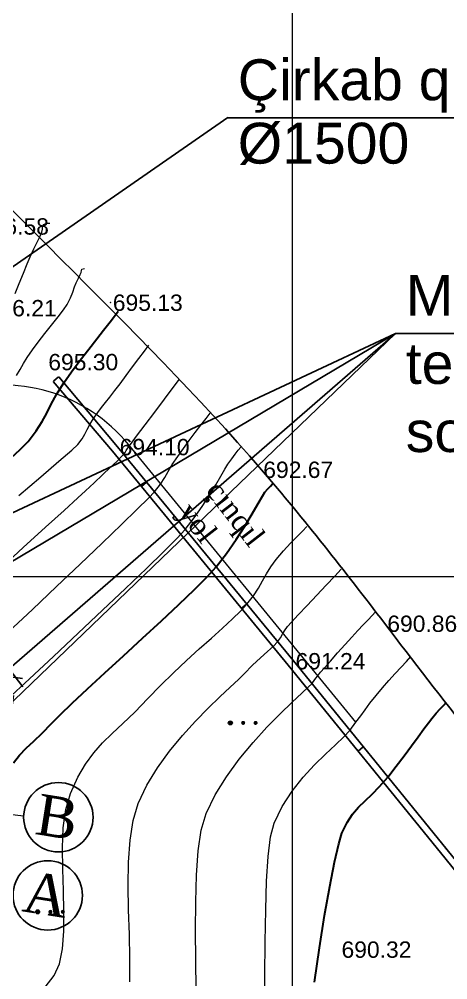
# Model space of a CAD drawing. Header units: feet. Extents: x 3381 to 684025, y 675186 to 4375940.
# Drawn here: x 682222.2 to 682248.4, y 4375689.7 to 4375748.4 of the extents above; entities that cross this region are included whole.
import ezdxf

# ---------------------------------------------------------------- set-up
doc = ezdxf.new("R2010")
doc.units = ezdxf.units.FT
doc.header["$MEASUREMENT"] = 0
doc.header["$PDMODE"] = 34
doc.header["$PDSIZE"] = 0.01
doc.linetypes.add('ACAD_ISO03W100', pattern=[30, 12, -18])
doc.linetypes.add('DUZ', pattern=[0])
doc.layers.get('0').update_dxf_attribs({"linetype": 'CONTINUOUS'})
doc.layers.get('Defpoints').update_dxf_attribs({"linetype": 'CONTINUOUS'})
for name, color, linetype in [('0_Point_Height', 2, 'CONTINUOUS'), ('0_Point_Point', 7, 'CONTINUOUS'), ('col bitkisi', 7, 'CONTINUOUS'), ('Layer8', 7, 'CONTINUOUS'), ('Yazilar', 7, 'CONTINUOUS')]:
    doc.layers.add(name, color=color, linetype=linetype)
for name, color, linetype, lineweight in [('ANA HORIZONTAL', 24, 'CONTINUOUS', 30), ('HORIZANTAL', 24, 'CONTINUOUS', 13), ('km setka', 170, 'CONTINUOUS', 15)]:
    doc.layers.add(name, color=color, linetype=linetype, lineweight=lineweight)
doc.styles.get("Standard").update_dxf_attribs({"font": 'arial.ttf', "height": 2})
doc.styles.add('style5', font='arialazlat.ttf', dxfattribs={"height": 400})
doc.dimstyles.new('ISO-25', dxfattribs={"dimtxt": 2, "dimasz": 1, "dimexe": 1.25, "dimexo": 0.625, "dimtad": 1, "dimtxsty": 'Standard', "dimblk": 'OBLIQUE', "dimcen": 2.5, "dimadec": 0, "dimazin": 0, "dimtfac": 1, "dimtmove": 0, "dimatfit": 3, "dimldrblk": 'OBLIQUE', "dimfxl": 1, "dimarcsym": 0})

# ---------------------------------------------------------------- blocks, each defined once
blk = doc.blocks.new('_Oblique')
at = {"color": 0, "linetype": 'ByBlock', "lineweight": -2}
blk.add_line((-0.5, -0.5), (0.5, 0.5), dxfattribs=at)
blk = doc.blocks.new('*D36')
at = {"color": 0, "linetype": 'ACAD_ISO03W100', "lineweight": -2, "ltscale": 0.1, "transparency": 16777216}
for p, q in [((682206.392, 4375710.243), (682223.276, 4375707.973)), ((682221.331, 4375702.887), (682222.037, 4375708.14)), ((682205.686, 4375704.99), (682222.57, 4375702.72))]:
    blk.add_line(p, q, dxfattribs=at)
at = {"layer": 'Defpoints', "color": 0, "linetype": 'ACAD_ISO03W100', "lineweight": 18, "ltscale": 0.1, "transparency": 16777216}
for p in [(682205.772, 4375710.326, 931.185), (682222.037, 4375708.14), (682205.066, 4375705.074, 931.185)]:
    blk.add_point(p, dxfattribs=at)
at = {"color": 0, "linetype": 'ACAD_ISO03W100', "lineweight": -2, "ltscale": 0.1, "transparency": 16777216}
for p, rotation in [((682222.037, 4375708.14), 82.34300490597937), ((682221.331, 4375702.887), 262.3430049059794)]:
    blk.add_blockref('_Oblique', p, dxfattribs=dict(at, rotation=rotation))
at = {"color": 0, "linetype": 'ACAD_ISO03W100', "lineweight": 18, "ltscale": 0.1, "transparency": 16777216, "insert": (682219.874, 4375705.757), "char_height": 2, "attachment_point": 5, "rotation": 82.343}
blk.add_mtext('5,3', dxfattribs=at)

msp = doc.modelspace()

# ---------------------------------------------------------------- hatches: boundary and pattern name
at = {"layer": 'col bitkisi', "ltscale": 1.5}
h = msp.add_hatch(color=256, dxfattribs=at)
edge = h.paths.add_edge_path()
edge.add_arc((682235.14581, 4375705.3722), 0.125, 0, 360)
h = msp.add_hatch(color=256, dxfattribs=at)
edge = h.paths.add_edge_path()
edge.add_arc((682235.92813, 4375705.3722), 0.125, 0, 360)
h = msp.add_hatch(color=256, dxfattribs=at)
edge = h.paths.add_edge_path()
edge.add_arc((682236.68686, 4375705.3722), 0.125, 0, 360)
h = msp.add_hatch(color=256, dxfattribs=at)
edge = h.paths.add_edge_path()
edge.add_arc((682223.36383, 4375693.81513), 0.125, 0, 360)
h = msp.add_hatch(color=256, dxfattribs=at)
edge = h.paths.add_edge_path()
edge.add_arc((682224.14614, 4375693.81513), 0.125, 0, 360)
h = msp.add_hatch(color=256, dxfattribs=at)
edge = h.paths.add_edge_path()
edge.add_arc((682224.90488, 4375693.81513), 0.125, 0, 360)

# ---------------------------------------------------------------- linework, layer by layer
at = {"color": 6}
for p, q in [((682188.1588, 4375709.90391, 931.18466), (682234.9818, 4375742.39435)), ((682234.96574, 4375742.38375, 0.30634), (682258.12394, 4375742.38375, 0.30634))]:
    msp.add_line(p, q, dxfattribs=at)
for p, q in [((682176.52055, 4375669.50957, -1102.20019), (682245.236, 4375729.19944)), ((682182.44603, 4375668.75292), (682245.236, 4375729.19944)), ((682185.38175, 4375693.60312, 243.17116), (682245.236, 4375729.19944)), ((682186.30219, 4375701.55167, 243.17116), (682245.236, 4375729.19944)), ((682245.236, 4375729.19944), (682290.55955, 4375729.19944))]:
    msp.add_line(p, q)
at = {"linetype": 'Continuous'}
for p, q in [((682224.64544, 4375726.54241), (682224.34083, 4375726.28313)), ((682230.01142, 4375720.09998), (682229.70678, 4375719.84067)), ((682236.13726, 4375712.64006), (682235.83262, 4375712.38075)), ((682243.26476, 4375703.90567), (682242.96008, 4375703.64633))]:
    msp.add_line(p, q, dxfattribs=at)
at = {"color": 7, "linetype": 'ACAD_ISO03W100', "lineweight": 18, "ltscale": 0.1}
msp.add_line((682196.62825, 4375706.21771), (682222.56654, 4375702.70068), dxfattribs=at)
at = {"color": 7, "lineweight": 18}
msp.add_line((682196.15685, 4375702.74199), (682222.51156, 4375699.69011), dxfattribs=at)
at = {"linetype": 'Continuous', "elevation": 687.196}
for points in [[(682272.0203, 4375668.33897), (682248.30743, 4375697.70022), (682238.99643, 4375709.15822), (682228.24243, 4375722.25422), (682224.65198, 4375726.54797)], [(682271.69897, 4375668.10021), (682247.99662, 4375697.44843), (682238.68665, 4375708.90517), (682227.93462, 4375721.99876), (682224.31007, 4375726.25694)]]:
    msp.add_lwpolyline(points, dxfattribs=at)
at = {"color": 7, "lineweight": 18, "elevation": 690.5}
msp.add_lwpolyline([(682242.82367, 4375705.4074), (682228.94507, 4375722.37483, 0.31024639), (682218.07683, 4375725.54175), (682197.8026, 4375718.86537, 0.28729372), (682192.37618, 4375712.33271), (682192.34906, 4375712.13098)], format="xyb", dxfattribs=at)
at = {"color": 7, "linetype": 'DUZ', "lineweight": 25}
for centre in [(682224.63112, 4375699.60175), (682223.9827, 4375694.82206, 243.17116)]:
    msp.add_circle(centre, 2.12139, dxfattribs=at)
at = {"linetype": 'Continuous'}
msp.add_open_spline([(682139.47963, 4375868.22821), (682141.3006, 4375864.75779), (682147.60661, 4375852.73973), (682157.50344, 4375834.7584), (682171.49822, 4375815.49396), (682182.26949, 4375795.29608), (682193.23269, 4375777.41052), (682202.36035, 4375760.00732), (682215.7753, 4375741.48611), (682232.37485, 4375727.19698), (682243.90986, 4375712.36038), (682251.84002, 4375701.87762), (682263.15807, 4375689.959), (682271.40714, 4375679.26706), (682275.85095, 4375673.50726)], degree=3, knots=[0, 0, 0, 0, 11.75951037, 40.72320969, 61.46233043, 83.05497871, 109.29071666, 124.3927439, 141.9627176, 177.53300774, 189.55882144, 198.27648785, 216.95544768, 238.76886618, 238.76886618, 238.76886618, 238.76886618], dxfattribs=at)
at = {"layer": '0_Point_Point'}
for p in [(682227.82543, 4375731.08822, 695.126), (682228.24243, 4375722.25422, 694.101), (682237.02143, 4375720.86722, 692.669), (682244.60343, 4375711.45022, 690.862), (682238.99643, 4375709.15822, 691.244), (682248.30743, 4375697.70022, 689.236)]:
    msp.add_point(p, dxfattribs=at)
at = {"layer": 'ANA HORIZONTAL', "color": 16, "lineweight": 30}
for points, elevation in [([(682221.50493, 4375721.35067), (682222.26986, 4375722.06526), (682222.77839, 4375722.59343), (682223.28245, 4375723.23488), (682223.64302, 4375723.79748), (682223.92566, 4375724.32654), (682224.19594, 4375724.86735), (682224.51942, 4375725.46521), (682224.96164, 4375726.16544), (682225.44292, 4375726.84762), (682225.96458, 4375727.553), (682226.48943, 4375728.24084), (682226.98027, 4375728.87043), (682227.3999, 4375729.40102), (682227.7111, 4375729.79188), (682227.87669, 4375730.00229), (682228.04828, 4375730.23077), (682228.18825, 4375730.41827), (682228.29702, 4375730.56407)], 695), ([(682240.29673, 4375689.51762), (682240.59497, 4375691.61316), (682240.90932, 4375693.59043), (682241.22166, 4375695.36487), (682241.51391, 4375696.8519), (682241.76797, 4375697.96694), (682241.96575, 4375698.62543), (682242.28037, 4375699.28294), (682242.61853, 4375699.79729), (682242.98315, 4375700.221), (682243.37716, 4375700.60657), (682243.80349, 4375701.00654), (682244.26506, 4375701.47343), (682244.7648, 4375702.05974), (682245.27632, 4375702.72162), (682245.76399, 4375703.36684), (682246.21689, 4375703.97543), (682246.62409, 4375704.52739), (682246.97467, 4375705.00273), (682247.25771, 4375705.38147), (682247.46228, 4375705.64362), (682247.73309, 4375705.96287), (682247.97587, 4375706.23329), (682248.18509, 4375706.45911), (682248.35517, 4375706.64454)], 690)]:
    msp.add_lwpolyline(points, dxfattribs=dict(at, elevation=elevation))
at = {"layer": 'ANA HORIZONTAL', "color": 32, "lineweight": 30, "elevation": 692.5}
msp.add_lwpolyline([(682221.89082, 4375702.92826), (682222.26331, 4375703.39819), (682222.6718, 4375703.82326), (682223.1262, 4375704.2537), (682223.63642, 4375704.73972), (682224.21236, 4375705.33157), (682224.7338, 4375705.86103), (682225.48539, 4375706.58045), (682226.41659, 4375707.44932), (682227.47688, 4375708.42709), (682228.61573, 4375709.47322), (682229.78259, 4375710.54717), (682230.92695, 4375711.60841), (682231.99828, 4375712.61641), (682232.94604, 4375713.53061), (682233.7197, 4375714.31049), (682234.26873, 4375714.91551), (682234.90898, 4375715.73755), (682235.50094, 4375716.58611), (682236.03087, 4375717.41126), (682236.48505, 4375718.16303), (682236.84973, 4375718.79147), (682237.11118, 4375719.24664), (682237.25566, 4375719.47858), (682237.43978, 4375719.69272), (682237.60278, 4375719.85846), (682237.73054, 4375719.9865)], dxfattribs=at)
at = {"layer": 'col bitkisi', "lineweight": 13, "ltscale": 1.5}
for centre in [(682235.14581, 4375705.3722), (682223.36383, 4375693.81513)]:
    msp.add_circle(centre, 0.125, dxfattribs=at)
at = {"layer": 'HORIZANTAL', "color": 32, "linetype": 'Continuous', "lineweight": 13}
for points, elevation in [([(682221.99467, 4375731.64268), (682222.24265, 4375732.25194), (682222.49639, 4375732.8838), (682222.72856, 4375733.45658), (682222.91181, 4375733.88863), (682223.13912, 4375734.37447), (682223.35265, 4375734.80673), (682223.52335, 4375735.15253), (682223.62214, 4375735.379), (682223.65806, 4375735.57549), (682223.67008, 4375735.74158), (682223.72717, 4375735.8656), (682223.92431, 4375735.9312), (682224.10786, 4375735.93385)], 696), ([(682222.07329, 4375726.61062), (682222.29605, 4375726.9954), (682222.50096, 4375727.34587), (682222.73474, 4375727.7231), (682223.04405, 4375728.18816), (682223.38974, 4375728.66306), (682223.79462, 4375729.18157), (682224.21699, 4375729.70776), (682224.61519, 4375730.20566), (682224.94752, 4375730.63935), (682225.1723, 4375730.97286), (682225.37287, 4375731.3669), (682225.51735, 4375731.72596), (682225.62693, 4375732.03689), (682225.7228, 4375732.28657), (682225.85423, 4375732.56649), (682225.96781, 4375732.79731), (682226.02677, 4375732.92432), (682226.04833, 4375733.04186), (682226.07171, 4375733.13255), (682226.15461, 4375733.15384), (682226.23461, 4375733.16175)], 695.5), ([(682222.206, 4375719.27248), (682223.56089, 4375720.42295), (682224.67024, 4375721.37474), (682225.4503, 4375722.05848), (682225.81735, 4375722.40478), (682226.07723, 4375722.74156), (682226.25379, 4375723.03375), (682226.3973, 4375723.31608), (682226.55806, 4375723.62329), (682226.78633, 4375723.99013), (682227.04443, 4375724.35571), (682227.27783, 4375724.66511), (682227.51156, 4375724.96202), (682227.77064, 4375725.29009), (682228.0801, 4375725.69302), (682228.40109, 4375726.12), (682228.77256, 4375726.61591), (682229.16477, 4375727.14052), (682229.54798, 4375727.65358), (682229.89244, 4375728.11486), (682230.16841, 4375728.4841)], 694.5), ([(682220.98749, 4375714.73703), (682222.48832, 4375716.09962), (682223.84497, 4375717.33408), (682224.98209, 4375718.37098), (682225.82436, 4375719.14089), (682226.29643, 4375719.57437), (682226.82388, 4375720.06459), (682227.33766, 4375720.54669), (682227.80611, 4375720.99053), (682228.19753, 4375721.366), (682228.48025, 4375721.64295), (682228.6226, 4375721.79126), (682228.71463, 4375721.91641), (682228.77765, 4375722.0241), (682228.86162, 4375722.1564), (682229.03562, 4375722.39216), (682229.41686, 4375722.90293), (682229.93699, 4375723.59792), (682230.52768, 4375724.38633), (682231.1206, 4375725.17737), (682231.64742, 4375725.88023), (682232.03979, 4375726.40412)], 694), ([(682221.58364, 4375710.93217), (682223.04282, 4375712.31119), (682224.52214, 4375713.71268), (682225.96239, 4375715.08137), (682227.30433, 4375716.36203), (682228.48876, 4375717.49941), (682229.45643, 4375718.43825), (682230.14813, 4375719.12331), (682230.50465, 4375719.49934), (682230.8706, 4375719.97264), (682231.13157, 4375720.3725), (682231.3518, 4375720.75297), (682231.5955, 4375721.16815), (682231.92691, 4375721.67211), (682232.27286, 4375722.15544), (682232.63729, 4375722.64838), (682233.00177, 4375723.13133), (682233.34787, 4375723.58468), (682233.65716, 4375723.98882), (682233.91118, 4375724.32414)], 693.5), ([(682221.50328, 4375706.80393), (682222.86279, 4375708.07373), (682224.32674, 4375709.44258), (682225.83429, 4375710.85584), (682227.32456, 4375712.25884), (682228.7367, 4375713.59695), (682230.00984, 4375714.81552), (682231.08313, 4375715.85988), (682231.8957, 4375716.6754), (682232.38669, 4375717.20743), (682232.93625, 4375717.9104), (682233.43178, 4375718.61773), (682233.87024, 4375719.29993), (682234.24856, 4375719.92752), (682234.5637, 4375720.47102), (682234.8126, 4375720.90095), (682234.9922, 4375721.18782), (682235.23272, 4375721.52221), (682235.44754, 4375721.80789), (682235.63228, 4375722.04762), (682235.78257, 4375722.24417)], 693), ([(682223.81612, 4375689.20401), (682224.36911, 4375689.91075), (682224.70244, 4375690.62808), (682224.89139, 4375691.55265), (682224.97063, 4375692.63976), (682224.9748, 4375693.84474), (682224.93857, 4375695.1229), (682224.8966, 4375696.42955), (682224.88355, 4375697.72002), (682224.93407, 4375698.94961), (682225.08283, 4375700.07364), (682225.36449, 4375701.04742), (682225.81959, 4375702.04281), (682226.29274, 4375702.85498), (682226.79443, 4375703.53704), (682227.33513, 4375704.14211), (682227.92533, 4375704.72331), (682228.57551, 4375705.33377), (682229.29615, 4375706.0266), (682230.09774, 4375706.85492), (682230.86867, 4375707.6579), (682231.6642, 4375708.43745), (682232.46325, 4375709.18627), (682233.24474, 4375709.89703), (682233.98758, 4375710.5624), (682234.67068, 4375711.17507), (682235.27298, 4375711.7277), (682235.77337, 4375712.21299), (682236.15078, 4375712.6236), (682236.55349, 4375713.14683), (682236.86163, 4375713.61731), (682237.11521, 4375714.05495), (682237.35423, 4375714.4797), (682237.61871, 4375714.91145), (682237.94864, 4375715.37016), (682238.39285, 4375715.90414), (682238.81502, 4375716.36305), (682239.20307, 4375716.75602), (682239.54492, 4375717.09222), (682239.82849, 4375717.3808)], 692), ([(682229.00991, 4375689.5413), (682229.00718, 4375690.95999), (682228.97053, 4375692.43848), (682228.92635, 4375693.93886), (682228.90097, 4375695.4232), (682228.92077, 4375696.8536), (682229.0121, 4375698.19213), (682229.20132, 4375699.40088), (682229.5148, 4375700.44192), (682230.04654, 4375701.55739), (682230.69613, 4375702.62974), (682231.42897, 4375703.64832), (682232.21046, 4375704.60249), (682233.00599, 4375705.48159), (682233.78096, 4375706.27498), (682234.50076, 4375706.97199), (682235.13079, 4375707.56197), (682235.63644, 4375708.03428), (682235.98312, 4375708.37827), (682236.49339, 4375708.89889), (682236.98237, 4375709.35521), (682237.42119, 4375709.74656), (682237.78096, 4375710.07228), (682238.03282, 4375710.33169), (682238.21762, 4375710.58155), (682238.34101, 4375710.79296), (682238.46251, 4375711.00624), (682238.64162, 4375711.26174), (682238.88093, 4375711.53719), (682239.29808, 4375711.99095), (682239.83236, 4375712.56132), (682240.42305, 4375713.18661), (682241.00944, 4375713.80513), (682241.53081, 4375714.35519), (682241.92644, 4375714.7751)], 691.5), ([(682233.05274, 4375689.03597), (682233.03777, 4375690.86191), (682233.0218, 4375692.67475), (682233.02591, 4375694.42575), (682233.0712, 4375696.06616), (682233.17877, 4375697.54724), (682233.36971, 4375698.82024), (682233.66512, 4375699.83643), (682234.21304, 4375700.96786), (682234.90429, 4375702.08179), (682235.69332, 4375703.15657), (682236.53458, 4375704.17055), (682237.3825, 4375705.1021), (682238.19155, 4375705.92958), (682238.91615, 4375706.63134), (682239.51078, 4375707.18574), (682239.92986, 4375707.57115), (682240.12784, 4375707.76592), (682240.31707, 4375708.01774), (682240.46329, 4375708.22081), (682240.65693, 4375708.46886), (682240.89086, 4375708.74205), (682241.25738, 4375709.15725), (682241.69902, 4375709.6512), (682242.15833, 4375710.16062), (682242.57786, 4375710.62222), (682242.94098, 4375711.01679), (682243.26851, 4375711.36787), (682243.55912, 4375711.67639), (682243.81152, 4375711.94326), (682244.02439, 4375712.1694)], 691), ([(682237.23368, 4375687.75487), (682237.2587, 4375689.90611), (682237.27916, 4375691.98788), (682237.30942, 4375693.93949), (682237.36382, 4375695.70028), (682237.45672, 4375697.20956), (682237.60248, 4375698.40667), (682237.81543, 4375699.23093), (682238.32105, 4375700.26412), (682238.93056, 4375701.20281), (682239.60248, 4375702.04811), (682240.29532, 4375702.80114), (682240.96761, 4375703.46301), (682241.57786, 4375704.03484), (682242.08459, 4375704.51774), (682242.44632, 4375704.91283), (682242.82367, 4375705.4074), (682243.11414, 4375705.80727), (682243.37725, 4375706.1742), (682243.67256, 4375706.56994), (682244.05961, 4375707.05624), (682244.44594, 4375707.51514), (682244.8399, 4375707.96399), (682245.22583, 4375708.39146), (682245.58809, 4375708.7862), (682245.91103, 4375709.13684), (682246.17898, 4375709.43206)], 690.5)]:
    msp.add_lwpolyline(points, dxfattribs=dict(at, elevation=elevation))
at = {"layer": 'km setka', "flags": 128}
for points in [[(682238.92597, 4375754.77148), (682238.92597, 4375614.93599)], [(682050.15585, 4375714.31584), (682288.92597, 4375714.31584)]]:
    msp.add_lwpolyline(points, dxfattribs=at)

# ---------------------------------------------------------------- texts
at = {"color": 6, "ltscale": 0.5, "char_height": 2.5, "width": 46.941555, "attachment_point": 1}
for s, insert in [('{\\fArial|b0|i0|c238|p34;Çirkab quyusu}', (682235.59751, 4375745.9591, -42.98756)), ('{\\fArial|b0|i0|c238|p34;%%C1500}', (682235.59751, 4375742.07979, -42.98756))]:
    msp.add_mtext(s, dxfattribs=dict(at, insert=insert))
at = {"ltscale": 0.5, "insert": (682245.86777, 4375732.7748, -43.29389), "char_height": 2.5, "width": 46.941555, "attachment_point": 1}
msp.add_mtext('{\\fArial|b0|i0|c238|p34;Mövcud su xəttinə birləşmə texniki şərt təqdim ediləndən sonra layihələndiriləcək}', dxfattribs=at)
at = {"layer": '0_Point_Height', "color": 0}
for s, p in [('696.58', (682219.78138, 4375735.23611, 696.581)), ('696.21', (682220.25738, 4375730.23911, 696.212)), ('695.13', (682227.96138, 4375730.57411, 695.126)), ('695.30', (682224.01738, 4375726.93911, 695.296)), ('694.10', (682228.37838, 4375721.74011, 694.101)), ('692.67', (682237.15738, 4375720.35311, 692.669)), ('690.86', (682244.73938, 4375710.93611, 690.862)), ('691.24', (682239.13238, 4375708.64411, 691.244)), ('690.32', (682241.93926, 4375691.00378, 690.322))]:
    msp.add_text(s, height=1, dxfattribs=at).set_placement(p)
at = {"layer": 'Layer8', "color": 0, "lineweight": 18, "char_height": 2.5, "width": 81.3066928, "attachment_point": 7, "rotation": 351.0579492, "style": 'style5'}
for s, insert in [('{\\fTimes New Roman|b0|i0|c238|p18;B}', (682223.12061, 4375698.5716, -6)), ('{\\fTimes New Roman|b0|i0|c238|p18;A}', (682222.34854, 4375693.85549, 237.17116))]:
    msp.add_mtext(s, dxfattribs=dict(at, insert=insert))
at = {"layer": 'Yazilar', "insert": (682234.61179, 4375720.35373), "char_height": 1.3, "width": 0.1058769, "attachment_point": 1, "rotation": 307.8347256}
msp.add_mtext('{\\fTimes New Roman|b0|i0|c238|p18;çınqıl yol}', dxfattribs=at)

# ---------------------------------------------------------------- dimensions: what is measured, and where the dimension line sits
at = {"color": 7, "linetype": 'ACAD_ISO03W100', "lineweight": 18, "ltscale": 0.1}
dim = msp.add_aligned_dim(p1=(682205.06615, 4375705.0736, 931.18466), p2=(682205.77234, 4375710.32634, 931.18466), distance=-16.41135, dimstyle='ISO-25', dxfattribs=at)
dim.commit()
dim.dimension.update_dxf_attribs({"geometry": '*D36', "text_midpoint": (682219.87364, 4375705.75671)})

doc.saveas('drawing.dxf')
